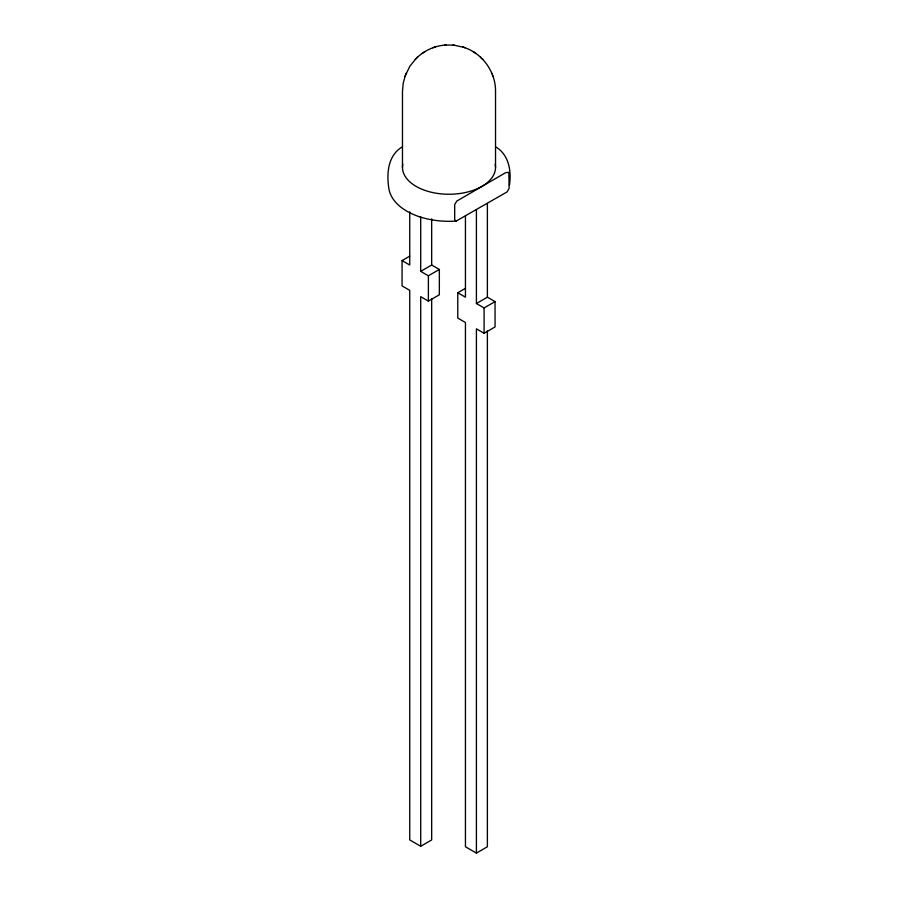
<?xml version="1.0" encoding="UTF-8"?>
<svg xmlns="http://www.w3.org/2000/svg" width="898" height="898" viewBox="0 0 898 898"><rect width="100%" height="100%" fill="white"/><g stroke="black" fill="none" stroke-linecap="round" stroke-linejoin="round"><path stroke-width="1.35" d="M409.735 256.154L402.068 260.588L402.068 285.912L409.735 290.346L409.735 839.933L420.702 846.264L431.669 839.933L431.669 298.765M409.735 211.872L409.735 265.022L402.068 260.588M420.702 846.264L420.702 296.677L428.38 301.111L439.346 294.78L439.346 269.456L431.669 265.022L420.702 271.353L420.702 216.811M428.38 301.111L428.38 275.787L420.702 271.353M431.669 265.022L431.669 218.865M465.445 288.325L457.778 292.759L457.778 318.083L465.445 322.517L465.445 846.769L476.411 853.1L487.378 846.769L487.378 330.924M465.445 216.07L465.445 297.182L457.778 292.759M476.411 853.1L476.411 328.848L484.089 333.281L495.056 326.951L495.056 301.616L487.378 297.182L476.411 303.524L476.411 209.806M484.089 333.281L484.089 307.947L476.411 303.524M487.378 297.182L487.378 203.476M405.301 75.522L403.191 83.323L402.472 91.416L402.472 167.387M404.919 76.521L409.847 66.272L416.01 58.639M405.784 74.242L406.154 73.266M416.795 57.876C424.339 50.546 434.475 45.944 444.959 45.08M415.246 59.391L417.525 57.146M401.732 147.193C387.341 156.207 386.544 174.639 389.036 189.68C392.258 203.891 406.367 212.321 419.209 216.699M424.844 51.657L422.397 53.251M428.38 275.787L439.346 269.456M484.089 307.947L495.056 301.616M432.971 47.751L434.015 47.392M434.205 47.325L435.16 46.999M456.162 221.076L507.056 191.925L509.11 188.4L508.863 172.382L505.787 172.596L456.745 201.107L454.691 204.632L454.691 219.819L456.162 221.076C443.803 221.907 431.264 220.582 419.445 216.777M445.666 45.035L453.434 45.125M444.566 45.125L445.958 45.001M454.04 45.192L463.795 47.325M453.041 45.08L454.523 45.237M463.985 47.392C482.473 53.364 495.786 71.986 495.528 91.416L495.528 167.387M462.84 46.999L465.029 47.751M475.603 53.251L473.156 51.657M496.268 147.193C509.031 155.253 511.523 171.249 509.48 185.123M480.475 57.146L481.205 57.876M481.99 58.639L482.754 59.391M491.846 73.266L492.216 74.242M492.699 75.522L493.081 76.521M495.202 164.233A46.528 26.861 0 0 1 449 194.249A46.528 26.861 0 0 1 402.798 164.233"/></g></svg>
